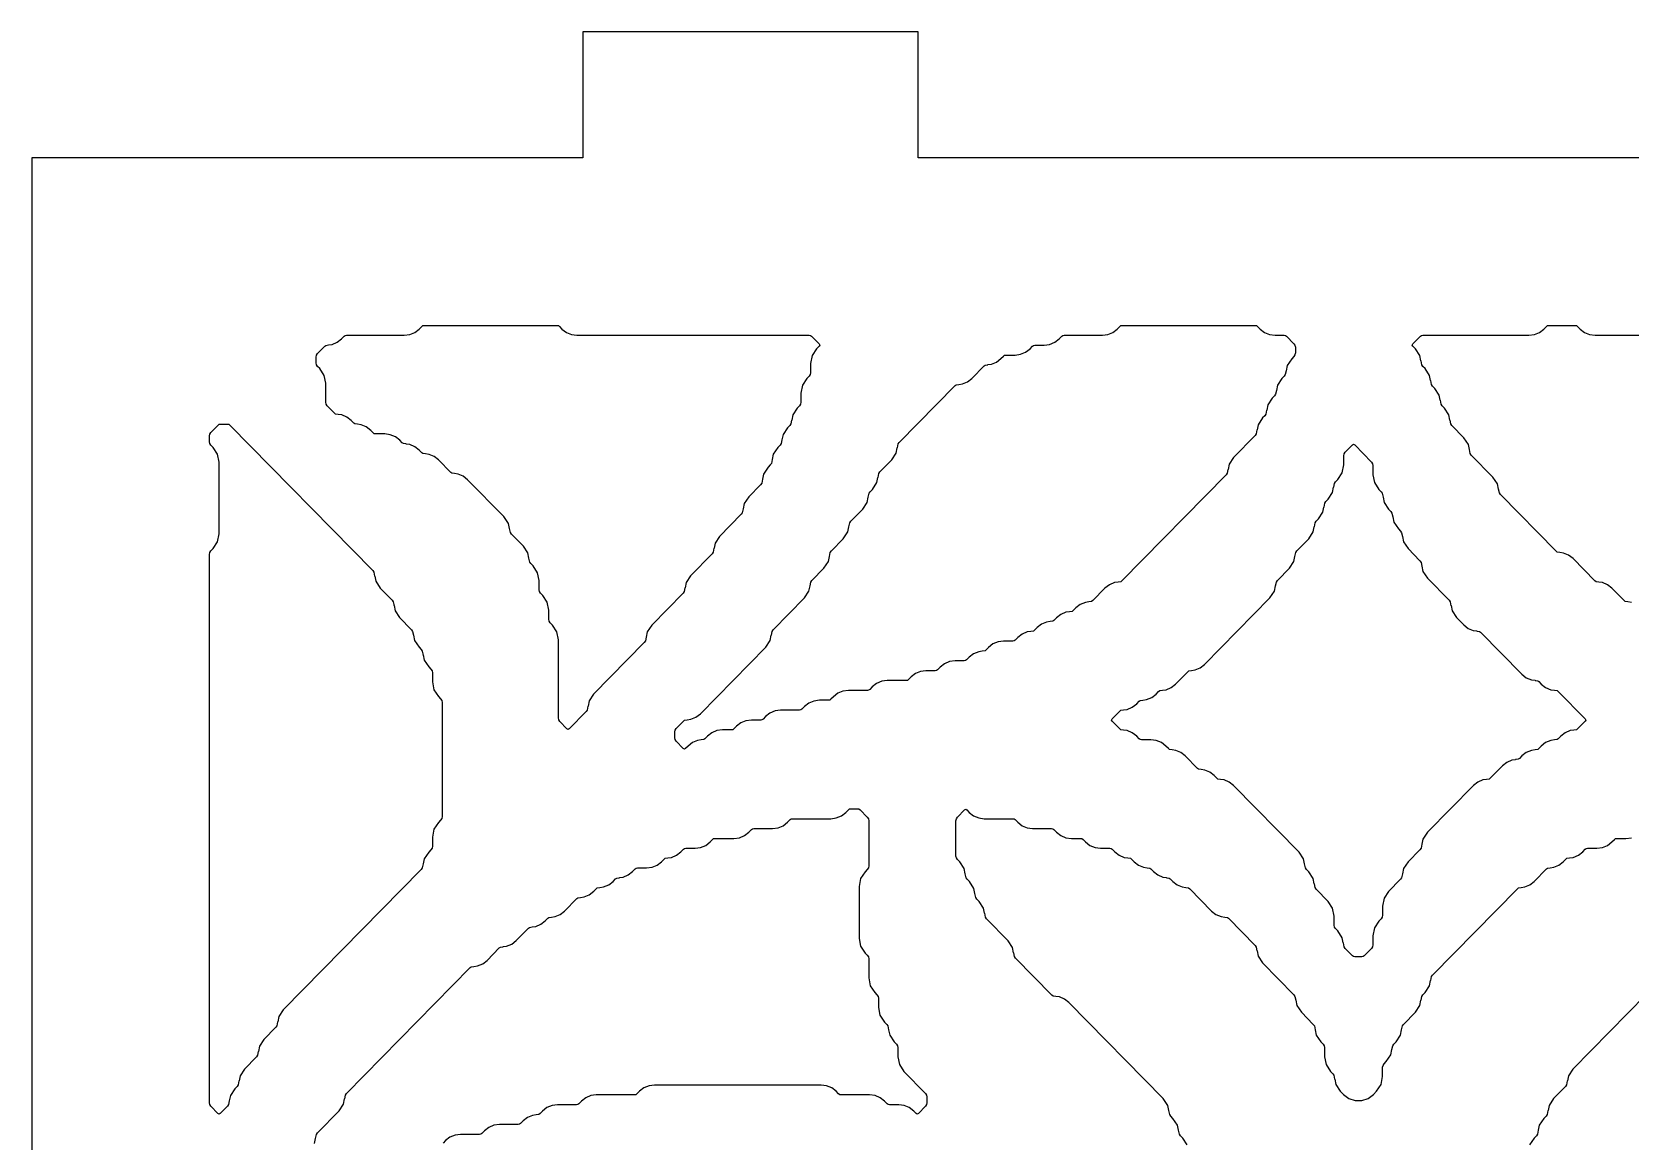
# Model space of a CAD drawing. Header units: millimetres. Extents: x 10 to 410, y 18 to 283.
# Drawn here: x 79 to 117.11, y 120.55 to 147 of the extents above; entities that cross this region are included whole.
import ezdxf

# ---------------------------------------------------------------- set-up
doc = ezdxf.new("R2010")
doc.units = ezdxf.units.MM
doc.layers.add('CUT', color=1, linetype='Continuous')

msp = doc.modelspace()

# ---------------------------------------------------------------- linework, layer by layer
at = {"layer": 'CUT'}
for points in [[(79, 144), (79, 24), (92.134, 24), (92.134, 21), (100.134, 21), (100.134, 24), (121.134, 24), (121.134, 21), (129.134, 21), (129.134, 24), (142.2679, 24), (142.2679, 144), (129.134, 144), (129.134, 147), (121.134, 147), (121.134, 144), (100.134, 144), (100.134, 147), (92.134, 147), (92.134, 144)], [(91.997, 139.7647), (97.5354, 139.7647), (97.5668, 139.7605), (97.5918, 139.7411), (97.7725, 139.5572), (97.7924, 139.5294), (97.7725, 139.5017), (97.7119, 139.44), (97.6058, 139.2789), (97.5685, 139.0895), (97.5685, 138.8722), (97.5597, 138.8272), (97.5344, 138.7888), (97.4807, 138.7341), (97.3745, 138.573), (97.3373, 138.3837), (97.3373, 138.1663), (97.3284, 138.1213), (97.3032, 138.0829), (97.2494, 138.0283), (97.1433, 137.8671), (97.1188, 137.7429), (97.1154, 137.7435), (97.0972, 137.6507), (97.0719, 137.6123), (97.0182, 137.5577), (96.912, 137.3965), (96.8876, 137.2723), (96.8842, 137.273), (96.8659, 137.1801), (96.8407, 137.1417), (96.7869, 137.0871), (96.6808, 136.9259), (96.6564, 136.8017), (96.6529, 136.8024), (96.6347, 136.7095), (96.6094, 136.6712), (96.5557, 136.6165), (96.4495, 136.4554), (96.4251, 136.3311), (96.4217, 136.3318), (96.4034, 136.2389), (96.3782, 136.2006), (96.0932, 135.9106), (95.987, 135.7495), (95.9626, 135.6252), (95.9592, 135.6259), (95.9409, 135.533), (95.9157, 135.4947), (95.3995, 134.9694), (95.2933, 134.8083), (95.2689, 134.684), (95.2655, 134.6847), (95.2472, 134.5919), (95.2219, 134.5535), (94.7057, 134.0283), (94.5996, 133.8671), (94.5751, 133.7429), (94.5717, 133.7435), (94.5535, 133.6507), (94.5282, 133.6123), (93.7807, 132.8518), (93.6746, 132.6906), (93.6501, 132.5664), (93.6467, 132.5671), (93.6285, 132.4742), (93.6032, 132.4359), (92.3933, 131.2047), (92.2871, 131.0436), (92.2627, 130.9193), (92.2593, 130.92), (92.241, 130.8272), (92.2157, 130.7888), (91.8153, 130.3813), (91.7874, 130.3608), (91.7595, 130.3813), (91.5903, 130.5535), (91.565, 130.5919), (91.5561, 130.6369), (91.5561, 132.5013), (91.5189, 132.6906), (91.4127, 132.8518), (91.359, 132.9064), (91.3337, 132.9448), (91.3249, 132.9899), (91.3249, 133.2072), (91.2876, 133.3965), (91.1815, 133.5577), (91.1278, 133.6123), (91.1025, 133.6507), (91.0936, 133.6958), (91.0936, 133.9131), (91.0564, 134.1024), (90.9502, 134.2635), (90.8965, 134.3182), (90.8712, 134.3566), (90.853, 134.4494), (90.8496, 134.4488), (90.8252, 134.573), (90.719, 134.7341), (90.434, 135.0241), (90.4088, 135.0625), (90.3905, 135.1553), (90.3871, 135.1546), (90.3627, 135.2789), (90.2565, 135.44), (89.3906, 136.3211), (89.2865, 136.4021), (89.1648, 136.4532), (89.0782, 136.4647), (89.0784, 136.4662), (89.0142, 136.4748), (88.9892, 136.4942), (88.6969, 136.7916), (88.5928, 136.8727), (88.4711, 136.9238), (88.3845, 136.9353), (88.3847, 136.9368), (88.3204, 136.9454), (88.2954, 136.9648), (88.2344, 137.0269), (88.1303, 137.108), (88.0086, 137.1591), (87.922, 137.1706), (87.9222, 137.1721), (87.8579, 137.1806), (87.833, 137.2001), (87.7719, 137.2622), (87.6678, 137.3433), (87.5461, 137.3944), (87.4153, 137.4118), (87.1956, 137.4118), (87.1642, 137.4159), (87.1392, 137.4354), (87.0781, 137.4975), (86.974, 137.5786), (86.8523, 137.6296), (86.7657, 137.6412), (86.7659, 137.6427), (86.7017, 137.6512), (86.6767, 137.6707), (86.6157, 137.7328), (86.5115, 137.8139), (86.3899, 137.8649), (86.3032, 137.8765), (86.3034, 137.878), (86.2392, 137.8865), (86.2142, 137.906), (86.0403, 138.0829), (86.0151, 138.1213), (86.0062, 138.1663), (86.0062, 138.619), (85.969, 138.8083), (85.8628, 138.9694), (85.8091, 139.0241), (85.7838, 139.0625), (85.775, 139.1075), (85.775, 139.2454), (85.7838, 139.2905), (85.8091, 139.3288), (85.983, 139.5058), (86.008, 139.5252), (86.0722, 139.5338), (86.072, 139.5353), (86.1586, 139.5468), (86.2803, 139.5979), (86.3844, 139.6789), (86.4455, 139.7411), (86.4705, 139.7605), (86.5018, 139.7647), (87.8778, 139.7647), (88.0086, 139.7821), (88.1303, 139.8331), (88.2344, 139.9142), (88.2954, 139.9764), (88.3204, 139.9958), (88.3518, 140), (91.523, 140), (91.5544, 139.9958), (91.5794, 139.9764), (91.6404, 139.9142), (91.7445, 139.8331), (91.8662, 139.7821)], [(97.5313, 133.6623), (97.5557, 133.7865), (97.5591, 133.7859), (97.5774, 133.8787), (97.6027, 133.9171), (97.8876, 134.207), (97.9938, 134.3682), (98.0182, 134.4924), (98.0216, 134.4918), (98.0399, 134.5846), (98.0652, 134.623), (98.3501, 134.9129), (98.4563, 135.0741), (98.4807, 135.1983), (98.4841, 135.1976), (98.5024, 135.2905), (98.5277, 135.3288), (98.8126, 135.6188), (98.9188, 135.7799), (98.9432, 135.9042), (98.9466, 135.9035), (98.9649, 135.9964), (98.9902, 136.0347), (99.0439, 136.0894), (99.15, 136.2505), (99.1745, 136.3748), (99.1779, 136.3741), (99.1961, 136.467), (99.2214, 136.5053), (99.5064, 136.7953), (99.6125, 136.9564), (99.637, 137.0807), (99.6404, 137.08), (99.6586, 137.1728), (99.6839, 137.2112), (101.014, 138.5646), (101.039, 138.5841), (101.1032, 138.5926), (101.103, 138.5941), (101.1896, 138.6056), (101.3113, 138.6567), (101.4154, 138.7378), (101.7078, 139.0352), (101.7327, 139.0546), (101.797, 139.0632), (101.7968, 139.0647), (101.8834, 139.0762), (102.0051, 139.1273), (102.1092, 139.2084), (102.1702, 139.2705), (102.1952, 139.2899), (102.2266, 139.2941), (102.4463, 139.2941), (102.5771, 139.3115), (102.6988, 139.3626), (102.8029, 139.4436), (102.864, 139.5058), (102.889, 139.5252), (102.9203, 139.5294), (103.1401, 139.5294), (103.2709, 139.5468), (103.3926, 139.5979), (103.4967, 139.6789), (103.5577, 139.7411), (103.5827, 139.7605), (103.6141, 139.7647), (104.5275, 139.7647), (104.6583, 139.7821), (104.78, 139.8331), (104.8841, 139.9142), (104.9452, 139.9764), (104.9702, 139.9958), (105.0016, 140), (108.1728, 140), (108.2041, 139.9958), (108.2291, 139.9764), (108.2902, 139.9142), (108.3943, 139.8331), (108.516, 139.7821), (108.6468, 139.7647), (108.8665, 139.7647), (108.8979, 139.7605), (108.9229, 139.7411), (109.0967, 139.5641), (109.122, 139.5258), (109.1309, 139.4807), (109.1309, 139.3428), (109.122, 139.2977), (109.0967, 139.2594), (109.043, 139.2047), (108.9369, 139.0436), (108.9124, 138.9193), (108.909, 138.92), (108.8908, 138.8272), (108.8655, 138.7888), (108.8118, 138.7341), (108.7056, 138.573), (108.6812, 138.4488), (108.6778, 138.4494), (108.6595, 138.3566), (108.6342, 138.3182), (108.5805, 138.2635), (108.4744, 138.1024), (108.4499, 137.9782), (108.4465, 137.9788), (108.4283, 137.886), (108.403, 137.8476), (108.3493, 137.793), (108.2431, 137.6318), (108.2187, 137.5076), (108.2153, 137.5082), (108.197, 137.4154), (108.1717, 137.377), (107.6555, 136.8518), (107.5494, 136.6906), (107.5249, 136.5664), (107.5215, 136.5671), (107.5033, 136.4742), (107.478, 136.4359), (104.9917, 133.906), (104.9667, 133.8865), (104.9025, 133.878), (104.9027, 133.8765), (104.816, 133.8649), (104.6943, 133.8139), (104.5902, 133.7328), (104.2979, 133.4354), (104.2729, 133.4159), (104.2087, 133.4074), (104.2089, 133.4059), (104.1223, 133.3944), (104.0006, 133.3433), (103.8965, 133.2622), (103.8354, 133.2001), (103.8104, 133.1806), (103.7462, 133.1721), (103.7464, 133.1706), (103.6598, 133.1591), (103.5381, 133.108), (103.434, 133.0269), (103.3729, 132.9648), (103.348, 132.9454), (103.2837, 132.9368), (103.2839, 132.9353), (103.1973, 132.9238), (103.0756, 132.8727), (102.9715, 132.7916), (102.9104, 132.7295), (102.8855, 132.7101), (102.8212, 132.7015), (102.8214, 132.7), (102.7348, 132.6885), (102.6131, 132.6374), (102.509, 132.5564), (102.4479, 132.4942), (102.423, 132.4748), (102.3916, 132.4706), (102.1719, 132.4706), (102.0411, 132.4532), (101.9194, 132.4021), (101.8153, 132.3211), (101.7542, 132.2589), (101.7292, 132.2395), (101.665, 132.2309), (101.6652, 132.2294), (101.5786, 132.2179), (101.4569, 132.1669), (101.3528, 132.0858), (101.2917, 132.0236), (101.2667, 132.0042), (101.2354, 132), (101.0156, 132), (100.8848, 131.9826), (100.7631, 131.9316), (100.659, 131.8505), (100.598, 131.7883), (100.573, 131.7689), (100.5416, 131.7647), (100.3219, 131.7647), (100.1911, 131.7473), (100.0694, 131.6963), (99.9653, 131.6152), (99.9042, 131.553), (99.8793, 131.5336), (99.8479, 131.5294), (99.3969, 131.5294), (99.2661, 131.512), (99.1444, 131.461), (99.0403, 131.3799), (98.9792, 131.3177), (98.9543, 131.2983), (98.9229, 131.2941), (98.4719, 131.2941), (98.3411, 131.2767), (98.2194, 131.2257), (98.1153, 131.1446), (98.0543, 131.0825), (98.0293, 131.063), (97.9979, 131.0588), (97.7782, 131.0588), (97.6474, 131.0414), (97.5257, 130.9904), (97.4216, 130.9093), (97.3605, 130.8472), (97.3355, 130.8277), (97.3042, 130.8235), (96.8532, 130.8235), (96.7224, 130.8061), (96.6007, 130.7551), (96.4966, 130.674), (96.4355, 130.6119), (96.4106, 130.5924), (96.3792, 130.5882), (96.1595, 130.5882), (96.0287, 130.5708), (95.907, 130.5198), (95.8029, 130.4387), (95.7418, 130.3766), (95.7168, 130.3571), (95.6854, 130.3529), (95.4657, 130.3529), (95.3349, 130.3355), (95.2132, 130.2845), (95.1091, 130.2034), (95.0481, 130.1413), (95.0231, 130.1218), (94.9588, 130.1133), (94.959, 130.1118), (94.8724, 130.1002), (94.7507, 130.0492), (94.6466, 129.9681), (94.5902, 129.9107), (94.5623, 129.8902), (94.5344, 129.9107), (94.3652, 130.0829), (94.3399, 130.1213), (94.3311, 130.1663), (94.3311, 130.3042), (94.3399, 130.3493), (94.3652, 130.3877), (94.5391, 130.5646), (94.5641, 130.5841), (94.6283, 130.5926), (94.6281, 130.5941), (94.7147, 130.6056), (94.8364, 130.6567), (94.9405, 130.7378), (96.5002, 132.3247), (96.6063, 132.4858), (96.6308, 132.6101), (96.6342, 132.6094), (96.6524, 132.7023), (96.6777, 132.7406), (97.4251, 133.5012)], [(88.1247, 132.4858), (88.2308, 132.3247), (88.2845, 132.27), (88.3098, 132.2317), (88.3281, 132.1388), (88.3315, 132.1395), (88.3559, 132.0152), (88.4621, 131.8541), (88.5158, 131.7994), (88.5411, 131.7611), (88.5499, 131.716), (88.5499, 131.4987), (88.5872, 131.3094), (88.6933, 131.1482), (88.747, 131.0936), (88.7723, 131.0552), (88.7812, 131.0101), (88.7812, 128.284), (88.7723, 128.2389), (88.747, 128.2006), (88.6933, 128.1459), (88.5872, 127.9848), (88.5499, 127.7954), (88.5499, 127.5781), (88.5411, 127.533), (88.5158, 127.4947), (88.4621, 127.44), (88.3559, 127.2789), (88.3315, 127.1546), (88.3281, 127.1553), (88.3098, 127.0625), (88.2845, 127.0241), (84.9934, 123.6753), (84.8872, 123.5142), (84.8628, 123.3899), (84.8594, 123.3906), (84.8411, 123.2977), (84.8158, 123.2594), (84.5309, 122.9694), (84.4247, 122.8083), (84.4003, 122.684), (84.3969, 122.6847), (84.3786, 122.5919), (84.3533, 122.5535), (84.0684, 122.2635), (83.9622, 122.1024), (83.9378, 121.9782), (83.9344, 121.9788), (83.9161, 121.886), (83.8909, 121.8476), (83.8371, 121.793), (83.731, 121.6318), (83.7065, 121.5076), (83.7031, 121.5082), (83.6849, 121.4154), (83.6596, 121.377), (83.4904, 121.2048), (83.4625, 121.1843), (83.4346, 121.2048), (83.2654, 121.377), (83.2401, 121.4154), (83.2312, 121.4605), (83.2312, 134.5395), (83.2401, 134.5846), (83.2654, 134.623), (83.3191, 134.6776), (83.4253, 134.8388), (83.4625, 135.0281), (83.4625, 136.7366), (83.4253, 136.9259), (83.3191, 137.0871), (83.2654, 137.1417), (83.2401, 137.1801), (83.2312, 137.2252), (83.2312, 137.3631), (83.2401, 137.4081), (83.2654, 137.4465), (83.4393, 137.6234), (83.4642, 137.6429), (83.4956, 137.6471), (83.6606, 137.6471), (83.692, 137.6429), (83.717, 137.6234), (87.1283, 134.1524), (87.1536, 134.114), (87.1718, 134.0212), (87.1752, 134.0218), (87.1997, 133.8976), (87.3058, 133.7365), (87.5908, 133.4465), (87.6161, 133.4081), (87.6343, 133.3153), (87.6377, 133.316), (87.6622, 133.1917), (87.7683, 133.0306), (88.0533, 132.7406), (88.0786, 132.7023), (88.0968, 132.6094), (88.1002, 132.6101)], [(106.2716, 131.4436), (106.5639, 131.7411), (106.5889, 131.7605), (106.6531, 131.7691), (106.6529, 131.7706), (106.7396, 131.7821), (106.8613, 131.8331), (106.9654, 131.9142), (108.525, 133.5012), (108.6311, 133.6623), (108.6556, 133.7865), (108.659, 133.7859), (108.6772, 133.8787), (108.7025, 133.9171), (108.9875, 134.207), (109.0936, 134.3682), (109.1181, 134.4924), (109.1215, 134.4918), (109.1397, 134.5846), (109.165, 134.623), (109.45, 134.9129), (109.5561, 135.0741), (109.5806, 135.1983), (109.584, 135.1976), (109.6022, 135.2905), (109.6275, 135.3288), (109.6812, 135.3835), (109.7874, 135.5446), (109.8118, 135.6689), (109.8152, 135.6682), (109.8335, 135.7611), (109.8587, 135.7994), (109.9125, 135.8541), (110.0186, 136.0152), (110.0431, 136.1395), (110.0465, 136.1388), (110.0647, 136.2317), (110.09, 136.27), (110.1437, 136.3247), (110.2499, 136.4858), (110.2871, 136.6752), (110.2871, 136.8925), (110.296, 136.9375), (110.3212, 136.9759), (110.4905, 137.1481), (110.5184, 137.1687), (110.5462, 137.1481), (110.9467, 136.7406), (110.972, 136.7023), (110.9808, 136.6572), (110.9808, 136.4399), (111.0181, 136.2505), (111.1242, 136.0894), (111.178, 136.0347), (111.2032, 135.9964), (111.2215, 135.9035), (111.2249, 135.9042), (111.2493, 135.7799), (111.3555, 135.6188), (111.4092, 135.5641), (111.4345, 135.5258), (111.4527, 135.4329), (111.4561, 135.4336), (111.4806, 135.3094), (111.5867, 135.1482), (111.6404, 135.0936), (111.6657, 135.0552), (111.684, 134.9623), (111.6874, 134.963), (111.7118, 134.8388), (111.818, 134.6776), (112.1029, 134.3877), (112.1282, 134.3493), (112.1465, 134.2565), (112.1499, 134.2571), (112.1743, 134.1329), (112.2805, 133.9717), (112.7967, 133.4465), (112.822, 133.4081), (112.8402, 133.3153), (112.8436, 133.316), (112.8681, 133.1917), (112.9742, 133.0306), (113.1464, 132.8554), (113.2505, 132.7743), (113.3722, 132.7233), (113.4588, 132.7118), (113.4586, 132.7103), (113.5228, 132.7017), (113.5478, 132.6823), (114.5338, 131.6789), (114.6379, 131.5979), (114.7596, 131.5468), (114.8463, 131.5353), (114.8461, 131.5338), (114.9103, 131.5252), (114.9353, 131.5058), (114.9963, 131.4436), (115.1004, 131.3626), (115.2221, 131.3115), (115.3088, 131.3), (115.3086, 131.2985), (115.3728, 131.2899), (115.3978, 131.2705), (116.041, 130.616), (116.0609, 130.5882), (116.041, 130.5605), (115.8602, 130.3766), (115.8353, 130.3571), (115.771, 130.3486), (115.7712, 130.3471), (115.6846, 130.3355), (115.5629, 130.2845), (115.4588, 130.2034), (115.3978, 130.1413), (115.3728, 130.1218), (115.3086, 130.1133), (115.3088, 130.1118), (115.2221, 130.1002), (115.1004, 130.0492), (114.9963, 129.9681), (114.9353, 129.906), (114.9103, 129.8865), (114.8461, 129.878), (114.8463, 129.8765), (114.7596, 129.8649), (114.6379, 129.8139), (114.5338, 129.7328), (114.4728, 129.6707), (114.4478, 129.6512), (114.3836, 129.6427), (114.3838, 129.6412), (114.2971, 129.6296), (114.1754, 129.5786), (114.0713, 129.4975), (113.779, 129.2001), (113.7541, 129.1806), (113.6898, 129.1721), (113.69, 129.1706), (113.6034, 129.1591), (113.4817, 129.108), (113.3776, 129.0269), (112.2805, 127.9106), (112.1743, 127.7495), (112.1499, 127.6252), (112.1465, 127.6259), (112.1282, 127.533), (112.1029, 127.4947), (111.818, 127.2047), (111.7118, 127.0436), (111.6874, 126.9193), (111.684, 126.92), (111.6657, 126.8272), (111.6404, 126.7888), (111.3555, 126.4988), (111.2493, 126.3377), (111.2121, 126.1484), (111.2121, 125.9311), (111.2032, 125.886), (111.178, 125.8476), (111.1242, 125.793), (111.0181, 125.6318), (110.9808, 125.4425), (110.9808, 125.2252), (110.972, 125.1801), (110.9467, 125.1417), (110.7728, 124.9648), (110.7478, 124.9454), (110.7165, 124.9412), (110.5515, 124.9412), (110.5201, 124.9454), (110.4951, 124.9648), (110.3212, 125.1417), (110.296, 125.1801), (110.2777, 125.273), (110.2743, 125.2723), (110.2499, 125.3965), (110.1437, 125.5577), (110.09, 125.6123), (110.0647, 125.6507), (110.0559, 125.6958), (110.0559, 125.9131), (110.0186, 126.1024), (109.9125, 126.2635), (109.6275, 126.5535), (109.6022, 126.5919), (109.584, 126.6847), (109.5806, 126.684), (109.5561, 126.8083), (109.45, 126.9694), (109.3963, 127.0241), (109.371, 127.0625), (109.3527, 127.1553), (109.3493, 127.1546), (109.3249, 127.2789), (109.2187, 127.44), (107.6591, 129.0269), (107.555, 129.108), (107.4333, 129.1591), (107.3467, 129.1706), (107.3469, 129.1721), (107.2826, 129.1806), (107.2577, 129.2001), (107.1966, 129.2622), (107.0925, 129.3433), (106.9708, 129.3944), (106.8842, 129.4059), (106.8844, 129.4074), (106.8202, 129.4159), (106.7952, 129.4354), (106.5029, 129.7328), (106.3988, 129.8139), (106.2771, 129.8649), (106.1904, 129.8765), (106.1906, 129.878), (106.1264, 129.8865), (106.1014, 129.906), (106.0404, 129.9681), (105.9363, 130.0492), (105.8146, 130.1002), (105.6838, 130.1176), (105.4641, 130.1176), (105.4327, 130.1218), (105.4077, 130.1413), (105.3466, 130.2034), (105.2425, 130.2845), (105.1208, 130.3355), (105.0342, 130.3471), (105.0344, 130.3486), (104.9702, 130.3571), (104.9452, 130.3766), (104.7645, 130.5605), (104.7446, 130.5882), (104.7645, 130.616), (104.9452, 130.7999), (104.9702, 130.8194), (105.0344, 130.8279), (105.0342, 130.8294), (105.1208, 130.8409), (105.2425, 130.892), (105.3466, 130.9731), (105.4077, 131.0352), (105.4327, 131.0546), (105.4969, 131.0632), (105.4967, 131.0647), (105.5833, 131.0762), (105.705, 131.1273), (105.8091, 131.2084), (105.8702, 131.2705), (105.8952, 131.2899), (105.9594, 131.2985), (105.9592, 131.3), (106.0458, 131.3115), (106.1675, 131.3626)]]:
    msp.add_lwpolyline(points, close=True, dxfattribs=at)
for points in [[(117.1457, 133.3944), (117.059, 133.4059), (117.0592, 133.4074), (116.995, 133.4159), (116.97, 133.4354), (116.6777, 133.7328), (116.5736, 133.8139), (116.4519, 133.8649), (116.3653, 133.8765), (116.3655, 133.878), (116.3013, 133.8865), (116.2763, 133.906), (115.7527, 134.4387), (115.6486, 134.5198), (115.5269, 134.5708), (115.4403, 134.5824), (115.4405, 134.5839), (115.3763, 134.5924), (115.3513, 134.6119), (114.0212, 135.9653), (113.9959, 136.0036), (113.9777, 136.0965), (113.9743, 136.0958), (113.9498, 136.2201), (113.8437, 136.3812), (113.3274, 136.9064), (113.3022, 136.9448), (113.2839, 137.0377), (113.2805, 137.037), (113.2561, 137.1612), (113.1499, 137.3224), (112.865, 137.6123), (112.8397, 137.6507), (112.8214, 137.7435), (112.818, 137.7429), (112.7936, 137.8671), (112.6874, 138.0283), (112.6337, 138.0829), (112.6084, 138.1213), (112.5902, 138.2141), (112.5868, 138.2135), (112.5623, 138.3377), (112.4562, 138.4988), (112.4025, 138.5535), (112.3772, 138.5919), (112.3589, 138.6847), (112.3555, 138.684), (112.3311, 138.8083), (112.2249, 138.9694), (112.1712, 139.0241), (112.1459, 139.0625), (112.1277, 139.1553), (112.1243, 139.1546), (112.0998, 139.2789), (111.9937, 139.44), (111.9331, 139.5017), (111.9132, 139.5294), (111.9331, 139.5572), (112.1139, 139.7411), (112.1388, 139.7605), (112.1702, 139.7647), (114.7024, 139.7647), (114.8332, 139.7821), (114.9549, 139.8331), (115.059, 139.9142), (115.1201, 139.9764), (115.145, 139.9958), (115.1764, 140), (115.8039, 140), (115.8353, 139.9958), (115.8602, 139.9764), (115.9213, 139.9142), (116.0254, 139.8331), (116.1471, 139.7821), (116.2779, 139.7647), (117.6539, 139.7647)], [(85.7377, 120.4858), (85.7622, 120.6101), (85.7656, 120.6094), (85.7838, 120.7023), (85.8091, 120.7406), (86.3253, 121.2659), (86.4315, 121.427), (86.4559, 121.5512), (86.4593, 121.5506), (86.4776, 121.6434), (86.5028, 121.6818), (89.4517, 124.6823), (89.4767, 124.7017), (89.5409, 124.7103), (89.5407, 124.7118), (89.6273, 124.7233), (89.749, 124.7743), (89.8531, 124.8554), (90.1454, 125.1528), (90.1704, 125.1723), (90.2346, 125.1808), (90.2344, 125.1824), (90.321, 125.1939), (90.4427, 125.2449), (90.5468, 125.326), (90.8392, 125.6234), (90.8641, 125.6429), (90.9284, 125.6514), (90.9282, 125.6529), (91.0148, 125.6645), (91.1365, 125.7155), (91.2406, 125.7966), (91.3017, 125.8587), (91.3266, 125.8782), (91.3909, 125.8867), (91.3907, 125.8882), (91.4773, 125.8998), (91.599, 125.9508), (91.7031, 126.0319), (91.9954, 126.3293), (92.0204, 126.3488), (92.0846, 126.3573), (92.0844, 126.3588), (92.171, 126.3704), (92.2927, 126.4214), (92.3968, 126.5025), (92.4579, 126.5646), (92.4829, 126.5841), (92.5471, 126.5926), (92.5469, 126.5941), (92.6335, 126.6056), (92.7552, 126.6567), (92.8593, 126.7378), (92.9204, 126.7999), (92.9454, 126.8194), (93.0096, 126.8279), (93.0094, 126.8294), (93.096, 126.8409), (93.2177, 126.892), (93.3218, 126.9731), (93.3829, 127.0352), (93.4079, 127.0546), (93.4392, 127.0588), (93.6589, 127.0588), (93.7897, 127.0762), (93.9114, 127.1273), (94.0155, 127.2084), (94.0766, 127.2705), (94.1016, 127.2899), (94.1658, 127.2985), (94.1656, 127.3), (94.2522, 127.3115), (94.3739, 127.3626), (94.478, 127.4436), (94.5391, 127.5058), (94.5641, 127.5252), (94.5955, 127.5294), (94.8152, 127.5294), (94.946, 127.5468), (95.0677, 127.5979), (95.1718, 127.6789), (95.2328, 127.7411), (95.2578, 127.7605), (95.2892, 127.7647), (95.7402, 127.7647), (95.871, 127.7821), (95.9927, 127.8331), (96.0968, 127.9142), (96.1578, 127.9764), (96.1828, 127.9958), (96.2142, 128), (96.6651, 128), (96.796, 128.0174), (96.9176, 128.0684), (97.0218, 128.1495), (97.0828, 128.2117), (97.1078, 128.2311), (97.1392, 128.2353), (98.0526, 128.2353), (98.1834, 128.2527), (98.3051, 128.3037), (98.4092, 128.3848), (98.4703, 128.447), (98.4953, 128.4664), (98.5267, 128.4706), (98.6916, 128.4706), (98.723, 128.4664), (98.748, 128.447), (98.9219, 128.27), (98.9472, 128.2317), (98.956, 128.1866), (98.956, 127.1075), (98.9472, 127.0625), (98.9219, 127.0241), (98.8682, 126.9694), (98.762, 126.8083), (98.7248, 126.619), (98.7248, 125.381), (98.762, 125.1917), (98.8682, 125.0306), (98.9219, 124.9759), (98.9472, 124.9375), (98.956, 124.8925), (98.956, 124.4399), (98.9933, 124.2505), (99.0994, 124.0894), (99.1531, 124.0347), (99.1784, 123.9964), (99.1873, 123.9513), (99.1873, 123.734), (99.2245, 123.5446), (99.3307, 123.3835), (99.3844, 123.3288), (99.4096, 123.2905), (99.4279, 123.1976), (99.4313, 123.1983), (99.4557, 123.0741), (99.5619, 122.9129), (99.6156, 122.8583), (99.6409, 122.8199), (99.6498, 122.7748), (99.6498, 122.5575), (99.687, 122.3682), (99.7932, 122.207), (100.3094, 121.6818), (100.3346, 121.6434), (100.3435, 121.5984), (100.3435, 121.4605), (100.3346, 121.4154), (100.3094, 121.377), (100.1401, 121.2048), (100.1123, 121.1843), (100.0844, 121.2048), (100.028, 121.2622), (99.9239, 121.3433), (99.8022, 121.3944), (99.6714, 121.4118), (99.4516, 121.4118), (99.4203, 121.4159), (99.3953, 121.4354), (99.3342, 121.4975), (99.2301, 121.5786), (99.1084, 121.6296), (98.9776, 121.6471), (98.2954, 121.6471), (98.264, 121.6512), (98.2391, 121.6707), (98.178, 121.7328), (98.0739, 121.8139), (97.9522, 121.8649), (97.8214, 121.8824), (93.847, 121.8824), (93.7162, 121.8649), (93.5945, 121.8139), (93.4904, 121.7328), (93.4293, 121.6707), (93.4043, 121.6512), (93.373, 121.6471), (92.4595, 121.6471), (92.3287, 121.6296), (92.207, 121.5786), (92.1029, 121.4975), (92.0418, 121.4354), (92.0169, 121.4159), (91.9855, 121.4118), (91.5345, 121.4118), (91.4037, 121.3944), (91.282, 121.3433), (91.1779, 121.2622), (91.1169, 121.2001), (91.0919, 121.1806), (91.0277, 121.1721), (91.0279, 121.1706), (90.9412, 121.1591), (90.8195, 121.108), (90.7154, 121.0269), (90.6544, 120.9648), (90.6294, 120.9454), (90.598, 120.9412), (90.1471, 120.9412), (90.0162, 120.9238), (89.8946, 120.8727), (89.7904, 120.7916), (89.7294, 120.7295), (89.7044, 120.7101), (89.673, 120.7059), (89.2221, 120.7059), (89.0913, 120.6885), (88.9696, 120.6374), (88.8655, 120.5564), (88.8044, 120.4942)], [(106.5499, 120.4554), (106.4438, 120.6165), (106.39, 120.6712), (106.3648, 120.7095), (106.3465, 120.8024), (106.3431, 120.8017), (106.3187, 120.9259), (106.2125, 121.0871), (106.1588, 121.1417), (106.1335, 121.1801), (106.1153, 121.273), (106.1119, 121.2723), (106.0874, 121.3965), (105.9813, 121.5577), (103.7279, 123.8505), (103.6238, 123.9316), (103.5021, 123.9826), (103.4155, 123.9941), (103.4157, 123.9956), (103.3515, 124.0042), (103.3265, 124.0236), (102.4589, 124.9064), (102.4336, 124.9448), (102.4153, 125.0377), (102.4119, 125.037), (102.3875, 125.1612), (102.2813, 125.3224), (101.7651, 125.8476), (101.7398, 125.886), (101.7216, 125.9788), (101.7182, 125.9782), (101.6937, 126.1024), (101.5876, 126.2635), (101.5339, 126.3182), (101.5086, 126.3566), (101.4903, 126.4494), (101.4869, 126.4488), (101.4625, 126.573), (101.3563, 126.7341), (101.3026, 126.7888), (101.2773, 126.8272), (101.2591, 126.92), (101.2557, 126.9193), (101.2313, 127.0436), (101.1251, 127.2047), (101.0714, 127.2594), (101.0461, 127.2977), (101.0372, 127.3428), (101.0372, 128.1866), (101.0461, 128.2317), (101.0714, 128.27), (101.2406, 128.4422), (101.2685, 128.4628), (101.2964, 128.4422), (101.3528, 128.3848), (101.4569, 128.3037), (101.5786, 128.2527), (101.7094, 128.2353), (102.3916, 128.2353), (102.423, 128.2311), (102.4479, 128.2117), (102.509, 128.1495), (102.6131, 128.0684), (102.7348, 128.0174), (102.8656, 128), (103.3166, 128), (103.348, 127.9958), (103.3729, 127.9764), (103.434, 127.9142), (103.5381, 127.8331), (103.6598, 127.7821), (103.7906, 127.7647), (104.0103, 127.7647), (104.0417, 127.7605), (104.0667, 127.7411), (104.1277, 127.6789), (104.2318, 127.5979), (104.3535, 127.5468), (104.4843, 127.5294), (104.7041, 127.5294), (104.7354, 127.5252), (104.7604, 127.5058), (104.8215, 127.4436), (104.9256, 127.3626), (105.0473, 127.3115), (105.1339, 127.3), (105.1337, 127.2985), (105.1979, 127.2899), (105.2229, 127.2705), (105.284, 127.2084), (105.3881, 127.1273), (105.5098, 127.0762), (105.5964, 127.0647), (105.5962, 127.0632), (105.6604, 127.0546), (105.6854, 127.0352), (105.7465, 126.9731), (105.8506, 126.892), (105.9723, 126.8409), (106.0589, 126.8294), (106.0587, 126.8279), (106.1229, 126.8194), (106.1479, 126.7999), (106.209, 126.7378), (106.3131, 126.6567), (106.4348, 126.6056), (106.5214, 126.5941), (106.5212, 126.5926), (106.5854, 126.5841), (106.6104, 126.5646), (107.1339, 126.0319), (107.2381, 125.9508), (107.3597, 125.8998), (107.4464, 125.8882), (107.4462, 125.8867), (107.5104, 125.8782), (107.5354, 125.8587), (108.1717, 125.2112), (108.197, 125.1728), (108.2153, 125.08), (108.2187, 125.0807), (108.2431, 124.9564), (108.3493, 124.7953), (109.0967, 124.0347), (109.122, 123.9964), (109.1403, 123.9035), (109.1437, 123.9042), (109.1681, 123.7799), (109.2743, 123.6188), (109.5592, 123.3288), (109.5845, 123.2905), (109.6028, 123.1976), (109.6062, 123.1983), (109.6306, 123.0741), (109.7368, 122.9129), (109.7905, 122.8583), (109.8157, 122.8199), (109.8246, 122.7748), (109.8246, 122.5575), (109.8618, 122.3682), (109.968, 122.207), (110.0217, 122.1524), (110.047, 122.114), (110.0653, 122.0212), (110.0687, 122.0218), (110.0931, 121.8976), (110.1993, 121.7365), (110.2774, 121.657), (110.4047, 121.5631), (110.5549, 121.5137), (110.713, 121.5137), (110.8633, 121.5631), (110.9906, 121.657), (111.0687, 121.7365), (111.1749, 121.8976), (111.2121, 122.0869), (111.2121, 122.3042), (111.221, 122.3493), (111.2462, 122.3877), (111.2999, 122.4423), (111.4061, 122.6035), (111.4305, 122.7277), (111.4339, 122.727), (111.4522, 122.8199), (111.4775, 122.8583), (111.5312, 122.9129), (111.6373, 123.0741), (111.6618, 123.1983), (111.6652, 123.1976), (111.6834, 123.2905), (111.7087, 123.3288), (111.9937, 123.6188), (112.0998, 123.7799), (112.1243, 123.9042), (112.1277, 123.9035), (112.1459, 123.9964), (112.1712, 124.0347), (112.2249, 124.0894), (112.3311, 124.2505), (112.3555, 124.3748), (112.3589, 124.3741), (112.3772, 124.467), (112.4025, 124.5053), (114.4263, 126.5646), (114.4513, 126.5841), (114.5155, 126.5926), (114.5153, 126.5941), (114.6019, 126.6056), (114.7236, 126.6567), (114.8277, 126.7378), (115.1201, 127.0352), (115.145, 127.0546), (115.2093, 127.0632), (115.2091, 127.0647), (115.2957, 127.0762), (115.4174, 127.1273), (115.5215, 127.2084), (115.5826, 127.2705), (115.6075, 127.2899), (115.6718, 127.2985), (115.6716, 127.3), (115.7582, 127.3115), (115.8799, 127.3626), (115.984, 127.4436), (116.045, 127.5058), (116.07, 127.5252), (116.1014, 127.5294), (116.3211, 127.5294), (116.4519, 127.5468), (116.5736, 127.5979), (116.6777, 127.6789), (116.7388, 127.7411), (116.7638, 127.7605), (116.7951, 127.7647), (117.0149, 127.7647), (117.1457, 127.7821)], [(118.8091, 125.377), (115.7492, 122.2635), (115.643, 122.1024), (115.6186, 121.9782), (115.6152, 121.9788), (115.5969, 121.886), (115.5716, 121.8476), (115.2867, 121.5577), (115.1805, 121.3965), (115.1561, 121.2723), (115.1527, 121.273), (115.1344, 121.1801), (115.1091, 121.1417), (115.0554, 121.0871), (114.9493, 120.9259), (114.9248, 120.8017), (114.9214, 120.8024), (114.9032, 120.7095), (114.8779, 120.6712), (114.8242, 120.6165), (114.718, 120.4554)]]:
    msp.add_lwpolyline(points, dxfattribs=at)

doc.saveas('drawing.dxf')
